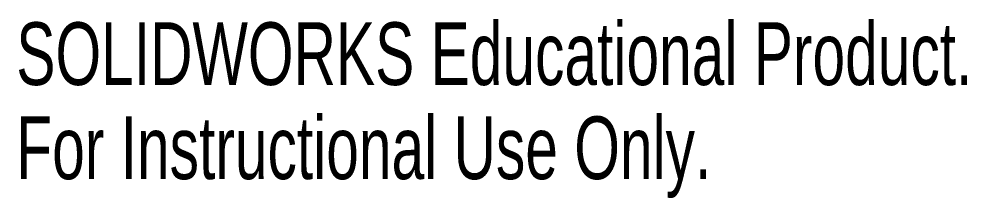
# Model space of a CAD drawing. Header units: inches. Extents: x 199 to 2455, y 26 to 947.
# Drawn here: x 199.18 to 214.16, y 25.54 to 28.37 of the extents above; entities that cross this region are included whole.
import ezdxf

# ---------------------------------------------------------------- set-up
doc = ezdxf.new("R2010")
doc.units = ezdxf.units.IN
doc.header["$MEASUREMENT"] = 0
doc.styles.add('SLDTEXTSTYLE0', font='TXT', dxfattribs={"width": 0.7})

msp = doc.modelspace()

# ---------------------------------------------------------------- texts
at = {"color": 7, "linetype": 'Continuous', "char_height": 0.99125, "attachment_point": 1, "style": 'SLDTEXTSTYLE0'}
for s, insert in [('SOLIDWORKS Educational Product.', (199.134, 28.322)), ('For Instructional Use Only.', (199.134, 26.835))]:
    msp.add_mtext(s, dxfattribs=dict(at, insert=insert))

doc.saveas('drawing.dxf')
